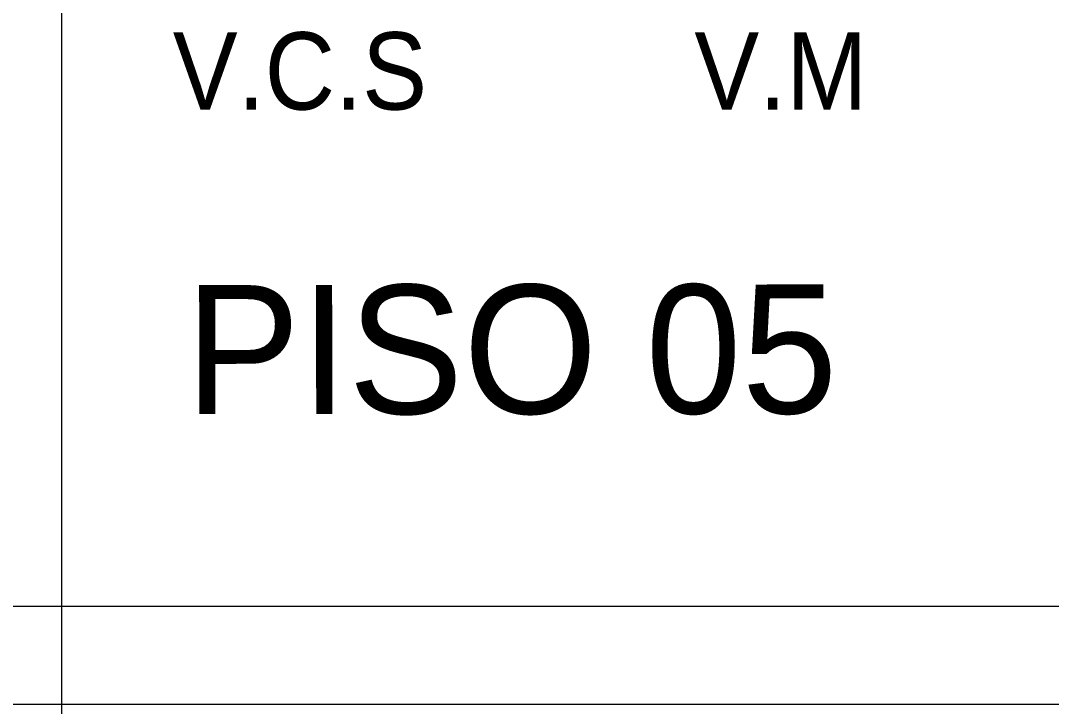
# Model space of a CAD drawing. Header units: metres. Extents: x 32 to 132, y -29 to 44.
# Drawn here: x 63.907 to 66.303, y -16.57 to -14.975 of the extents above; entities that cross this region are included whole.
import ezdxf

# ---------------------------------------------------------------- set-up
doc = ezdxf.new("R2010")
doc.units = ezdxf.units.M
doc.header["$LTSCALE"] = 100
for name, color, linetype, lineweight in [('A-ANNO-NOTE', 7, 'Continuous', 9), ('A-WALL', 8, 'Continuous', 9), ('Arqui', 8, 'Continuous', 0), ('M-HVAC-DUCT', 7, 'Continuous', 18)]:
    doc.layers.add(name, color=color, linetype=linetype, lineweight=lineweight)
doc.styles.add('SansSerif_1', font='SANSS__.TTF', dxfattribs={"width": 0.9, "height": 0.0018})

# ---------------------------------------------------------------- blocks, each defined once
blk = doc.blocks.new('Est etapa 3 torre')
at = {"layer": 'Arqui'}
blk.add_line((1131.8004, -5955.3542), (1131.8004, -6014.9141), dxfattribs=at)
blk = doc.blocks.new('A$C648cc0e8')
at = {"layer": 'Arqui'}
blk.add_blockref('Est etapa 3 torre', (-1099.5293, 6020.7245), dxfattribs=at)
blk.add_text('PISO 05 ', height=0.3, rotation=0.0669, dxfattribs=at).set_placement((32.5587, 13.0841))
blk = doc.blocks.new('VALVULA CIRCUIT SETTER - VALVULA CIRCUIT SETTER-579998-NIVEL 05')
at = {"layer": 'A-ANNO-NOTE', "insert": (0.003012, -0.000631), "char_height": 0.0018, "width": 0.00699873, "attachment_point": 1, "rotation": 180, "style": 'SansSerif_1'}
blk.add_mtext('V.C.S', dxfattribs=at)
blk = doc.blocks.new('VALVULA MARIPOSA - VALVULA MARIPOSA-579587-NIVEL 05')
at = {"layer": 'A-ANNO-NOTE', "insert": (0.002091, -0.000631), "char_height": 0.0018, "width": 0.00476202, "attachment_point": 1, "rotation": 180, "style": 'SansSerif_1'}
blk.add_mtext('V.M', dxfattribs=at)

msp = doc.modelspace()

# ---------------------------------------------------------------- linework, layer by layer
at = {"layer": 'M-HVAC-DUCT', "color": 3, "true_color": 0x00ff00}
for p, q in [((59.1216, -16.3368), (70.0454, -16.3368)), ((70.0454, -16.5654), (59.1216, -16.5654))]:
    msp.add_line(p, q, dxfattribs=at)

# ---------------------------------------------------------------- block references
at = {"layer": 'A-ANNO-NOTE', "xscale": 100, "yscale": 100, "zscale": 100, "rotation": 180}
for name, p in [('VALVULA CIRCUIT SETTER - VALVULA CIRCUIT SETTER-579998-NIVEL 05', (64.5617, -15.0649)), ('VALVULA MARIPOSA - VALVULA MARIPOSA-579587-NIVEL 05', (65.6818, -15.0649))]:
    msp.add_blockref(name, p, dxfattribs=at)
at = {"layer": 'A-WALL'}
msp.add_blockref('A$C648cc0e8', (31.7306, -28.9743), dxfattribs=at)

doc.saveas('drawing.dxf')
